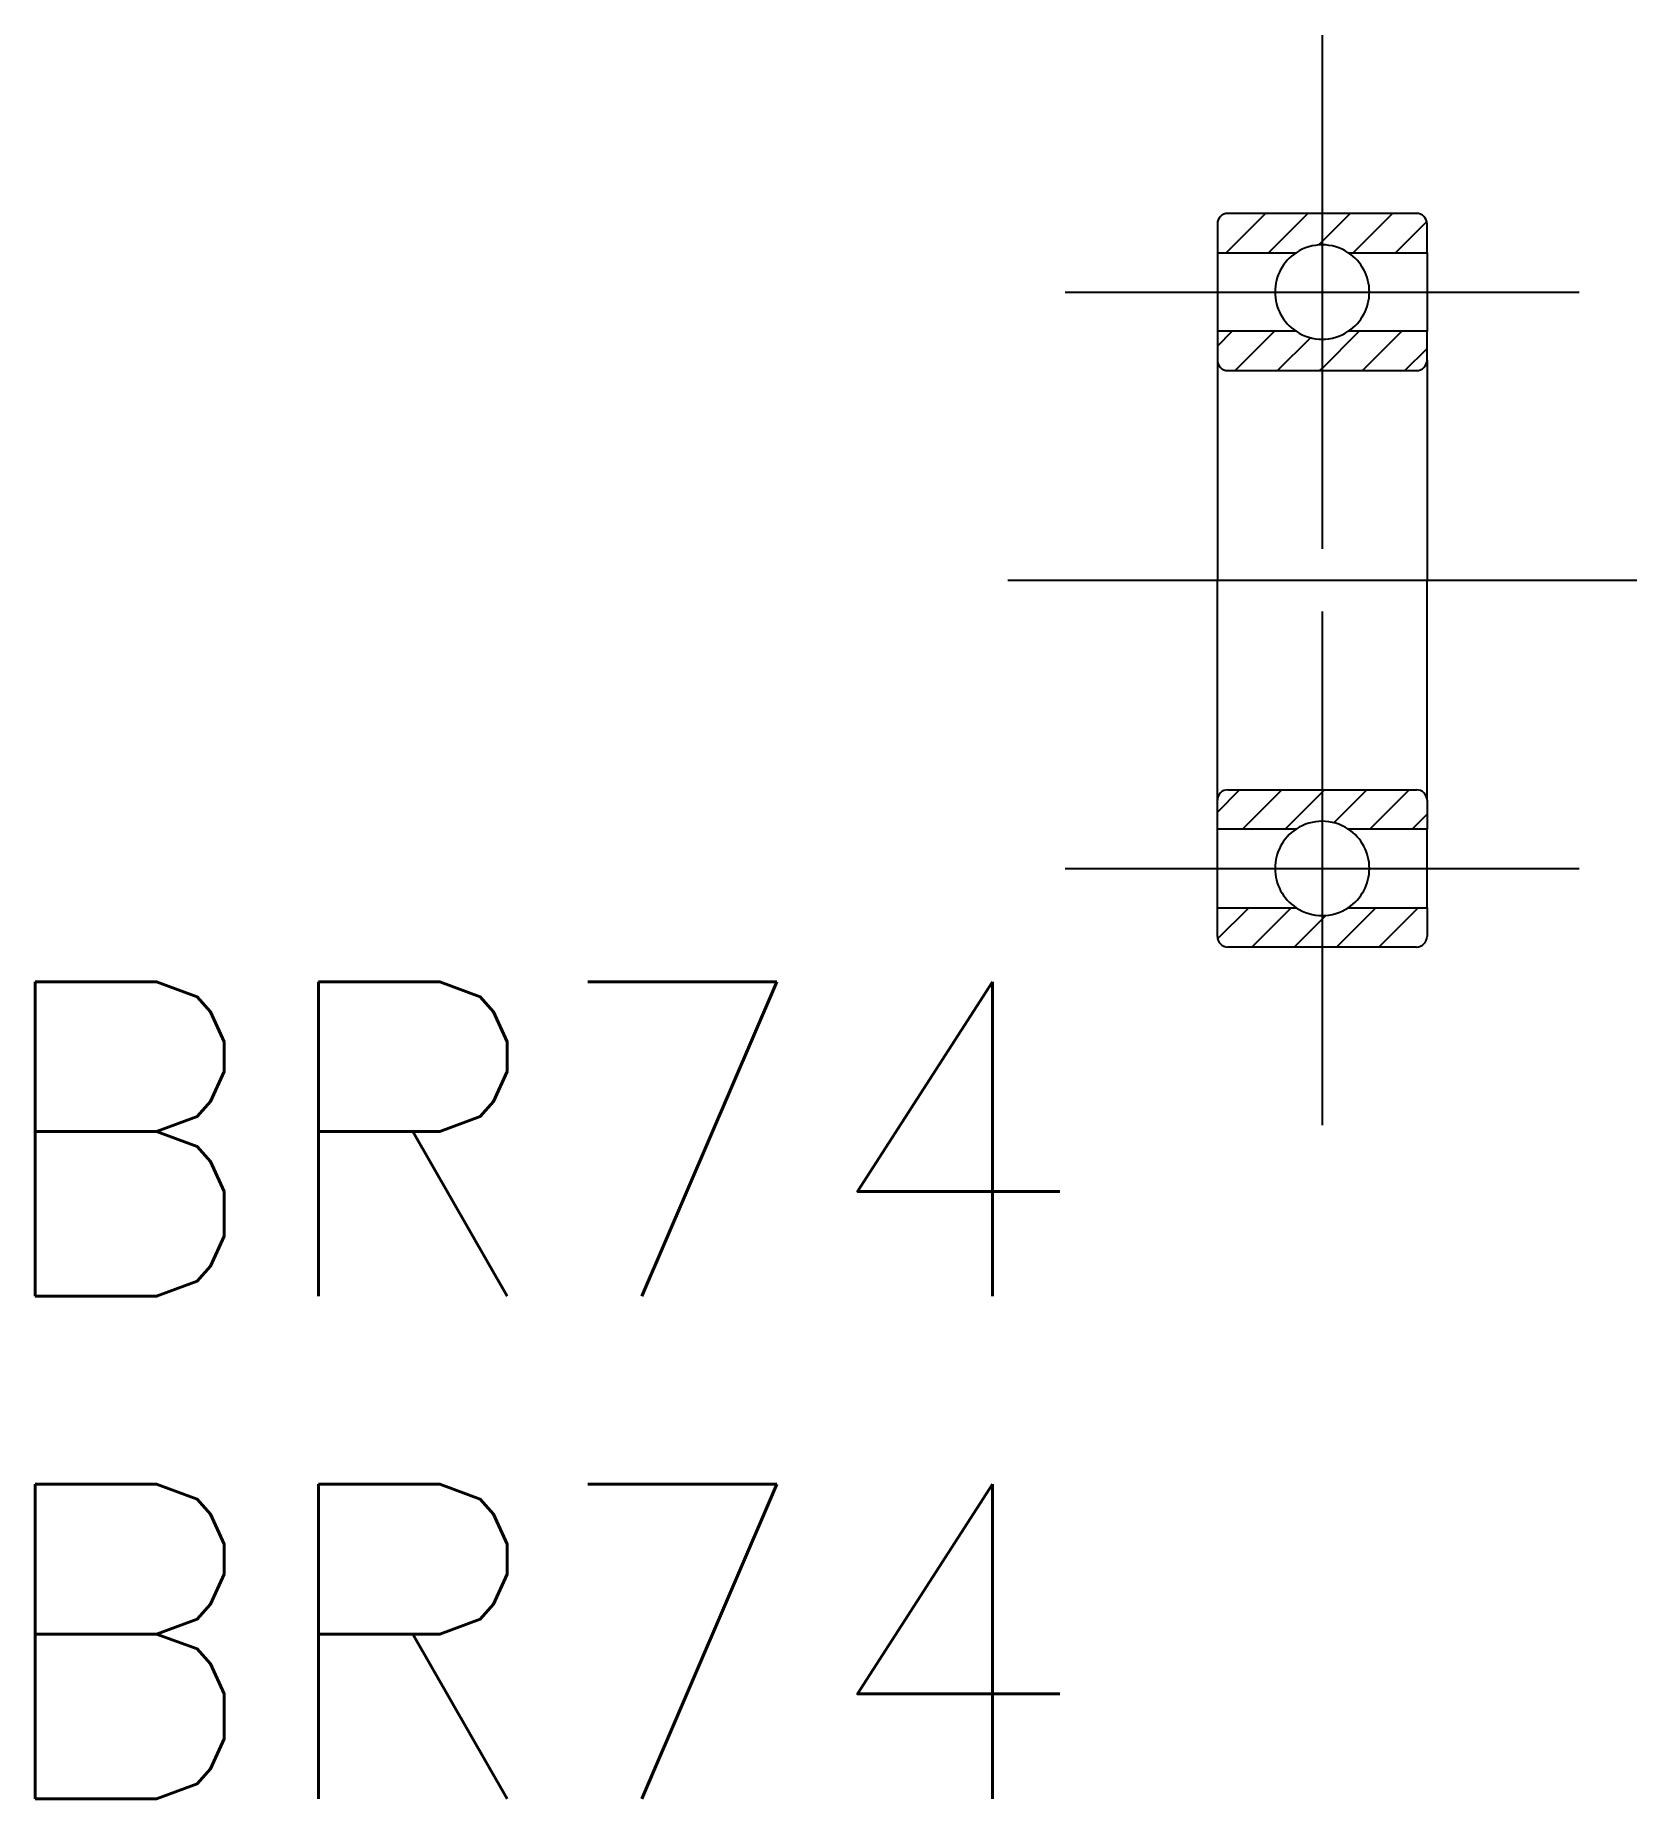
# Model space of a CAD drawing. Extents: x -12.3 to 3, y -11.6 to 5.2.
import ezdxf

# ---------------------------------------------------------------- set-up
doc = ezdxf.new("R2010")
doc.units = 0
doc.linetypes.add('CENTER', pattern=[50.8, 31.75, -6.35, 6.35, -6.35])
doc.layers.get('0').update_dxf_attribs({"linetype": 'CONTINUOUS'})
doc.layers.add('CENTER', color=1, linetype='CENTER')
doc.styles.get("Standard").update_dxf_attribs({"font": 'txt.shx', "height": 3, "bigfont": 'bigfont.shx'})

msp = doc.modelspace()

# ---------------------------------------------------------------- linework, layer by layer
at = {"color": 7, "linetype": 'CONTINUOUS'}
for p, q in [((-1, 3.4), (-1, 3.125)), ((0.9, 3.5), (-0.9, 3.5)), ((1, 3.125), (1, 3.4)), ((-1, 3.125), (-1, 2.375)), ((-1, 3.125), (-0.249, 3.125)), ((0.249, 3.125), (1, 3.125)), ((1, 3.125), (1, 2.375)), ((-0.249, 2.375), (-1, 2.375)), ((-1, 2.375), (-1, 2.1)), ((1, 2.375), (0.249, 2.375)), ((1, 2.1), (1, 2.375)), ((-1, 2.1), (-1, 0)), ((1, 2.1), (1, 0)), ((-0.9, 2), (0.9, 2)), ((-1, -2.1), (-1, 0)), ((1, -2.1), (1, 0)), ((-0.9, -2), (0.9, -2)), ((-1, -2.375), (-1, -2.1)), ((1, -2.1), (1, -2.375)), ((-1, -3.125), (-1, -2.375)), ((-0.249, -2.375), (-1, -2.375)), ((1, -2.375), (0.249, -2.375)), ((1, -3.125), (1, -2.375)), ((-1, -3.125), (-0.249, -3.125)), ((-1, -3.4), (-1, -3.125)), ((0.249, -3.125), (1, -3.125)), ((1, -3.125), (1, -3.4)), ((0.9, -3.5), (-0.9, -3.5))]:
    msp.add_line(p, q, dxfattribs=at)
at = {"color": 3, "linetype": 'CONTINUOUS'}
for p, q in [((-0.916, 3.125), (-0.541, 3.5)), ((-0.512, 3.125), (-0.137, 3.5)), ((0, 3.233), (0.267, 3.5)), ((0.296, 3.125), (0.671, 3.5)), ((0.7, 3.125), (0.998, 3.422)), ((-0.034, 3.199), (0, 3.233)), ((-1, 2.233), (-0.858, 2.375)), ((-0.829, 2), (-0.454, 2.375)), ((0, 2.021), (0.354, 2.375)), ((0.384, 2), (0.759, 2.375)), ((-0.425, 2), (-0.111, 2.314)), ((0.788, 2), (1, 2.212)), ((-0.021, 2), (0, 2.021)), ((-1, -2.212), (-0.788, -2)), ((-0.759, -2.375), (-0.384, -2)), ((0, -2.021), (0.021, -2)), ((0.111, -2.314), (0.425, -2)), ((0.454, -2.375), (0.829, -2)), ((-0.354, -2.375), (0, -2.021)), ((0.858, -2.375), (1, -2.233)), ((-0.998, -3.422), (-0.7, -3.125)), ((-0.671, -3.5), (-0.296, -3.125)), ((0.137, -3.5), (0.512, -3.125)), ((0.541, -3.5), (0.916, -3.125)), ((-0.267, -3.5), (0, -3.233)), ((0, -3.233), (0.034, -3.199))]:
    msp.add_line(p, q, dxfattribs=at)
at = {"color": 7, "linetype": 'CONTINUOUS'}
for centre, radius, start, end in [((-0.9, 3.4), 0.1, 90, 180), ((0.9, 3.4), 0.1, 0, 90), ((0, 2.75), 0.45, 56.4427, 123.5573), ((0, 2.75), 0.45, 123.5573, 236.4427), ((0, 2.75), 0.45, 303.5573, 56.4427), ((0, 2.75), 0.45, 236.4427, 303.5573), ((-0.9, 2.1), 0.1, 180, 270), ((0.9, 2.1), 0.1, 270, 0), ((-0.9, -2.1), 0.1, 90, 180), ((0.9, -2.1), 0.1, 0, 90), ((0, -2.75), 0.45, 56.4427, 123.5573), ((0, -2.75), 0.45, 123.5573, 236.4427), ((0, -2.75), 0.45, 303.5573, 56.4427), ((0, -2.75), 0.45, 236.4427, 303.5573), ((-0.9, -3.4), 0.1, 180, 270), ((0.9, -3.4), 0.1, 270, 0)]:
    msp.add_arc(centre, radius, start, end, dxfattribs=at)
at = {"layer": 'CENTER', "color": 1, "linetype": 'CENTER'}
for p, q in [((0, 5.2), (0, 0.3)), ((-2.45, 2.75), (2.45, 2.75)), ((-3, 0), (3, 0)), ((0, -0.3), (0, -5.2)), ((-2.45, -2.75), (2.45, -2.75))]:
    msp.add_line(p, q, dxfattribs=at)

# ---------------------------------------------------------------- texts
at = {"color": 7, "linetype": 'CONTINUOUS'}
for p in [(-12.789, -6.832), (-12.789, -11.627)]:
    msp.add_text('BR74', height=3, dxfattribs=at).set_placement(p)

doc.saveas('drawing.dxf')
